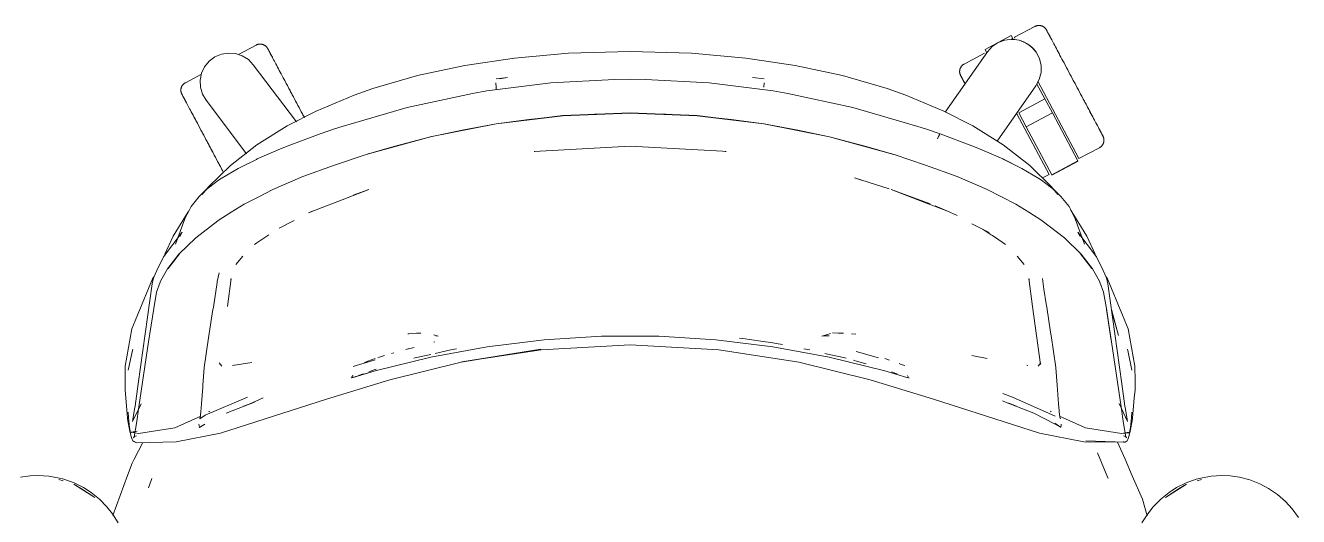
# Model space of a CAD drawing. Header units: millimetres. Extents: x 79795 to 317870, y -36033 to 97293.
# Drawn here: x 157698 to 158300, y 21645 to 21877 of the extents above; entities that cross this region are included whole.
import ezdxf

# ---------------------------------------------------------------- set-up
doc = ezdxf.new("R2010")
doc.units = ezdxf.units.MM
doc.header["$MEASUREMENT"] = 0
doc.layers.add('G-IMPT', color=8, linetype='CONTINUOUS', lineweight=9)
doc.layers.add('I-FURN', color=8, linetype='CONTINUOUS', lineweight=9)

msp = doc.modelspace()

# ---------------------------------------------------------------- linework, layer by layer
at = {"layer": 'G-IMPT'}
for p, q in [((157928.96, 21861.76), (157905.54, 21858.27)), ((157954.53, 21864.02), (157928.96, 21861.76)), ((157983.67, 21864.87), (157954.53, 21864.02)), ((158012.82, 21864.02), (157983.67, 21864.87)), ((158038.39, 21861.76), (158012.82, 21864.02)), ((158061.81, 21858.27), (158038.39, 21861.76)), ((157861.94, 21847.28), (157883.18, 21853.46)), ((157883.18, 21853.46), (157905.54, 21858.27)), ((158084.17, 21853.46), (158061.81, 21858.27)), ((158105.41, 21847.28), (158084.17, 21853.46)), ((157946.16, 21850.03), (157915.99, 21846.21)), ((157920.23, 21850.1), (157920.3, 21848.01)), ((157920.23, 21850.1), (157920.23, 21849.99)), ((157920.26, 21851.86), (157925.67, 21852.51)), ((157920.35, 21846.76), (157920.3, 21848.01)), ((157921.91, 21851.94), (157925.67, 21852.51)), ((157976.36, 21851.64), (157946.16, 21850.03)), ((157976.36, 21851.64), (157983.67, 21851.74)), ((157990.99, 21851.64), (157983.67, 21851.74)), ((157990.99, 21851.64), (158021.19, 21850.03)), ((158021.19, 21850.03), (158051.36, 21846.21)), ((158047.09, 21851.86), (158041.67, 21852.51)), ((158047.05, 21848.01), (158047.12, 21850.1)), ((158047.12, 21850.1), (158047.12, 21849.99)), ((157853.2, 21844.21), (157835.23, 21836.69)), ((157853.2, 21844.21), (157861.94, 21847.28)), ((157909.07, 21845.03), (157878.28, 21838.36)), ((157915.99, 21846.21), (157909.07, 21845.03)), ((158051.36, 21846.21), (158058.28, 21845.03)), ((158089.07, 21838.36), (158058.28, 21845.03)), ((158105.41, 21847.28), (158114.15, 21844.21)), ((158114.15, 21844.21), (158132.12, 21836.69)), ((157835.23, 21836.69), (157821.45, 21829.6)), ((157847.45, 21829.42), (157878.28, 21838.36)), ((157983.67, 21835.83), (157951.86, 21834.5)), ((157951.9, 21834.46), (157983.67, 21835.61)), ((157966.79, 21835.14), (157983.67, 21835.61)), ((158015.49, 21834.5), (157983.67, 21835.83)), ((158000.56, 21835.14), (157983.67, 21835.61)), ((158015.45, 21834.46), (157983.67, 21835.61)), ((158089.07, 21838.36), (158119.9, 21829.42)), ((158145.9, 21829.6), (158132.12, 21836.69)), ((157821.45, 21829.6), (157807.16, 21820.63)), ((157847.45, 21829.42), (157843.85, 21828.22)), ((157920.34, 21830.68), (157889.1, 21824.46)), ((157889.1, 21824.46), (157920.27, 21830.67)), ((157920.34, 21830.68), (157904.24, 21827.58)), ((157951.86, 21834.5), (157920.27, 21830.67)), ((157951.9, 21834.46), (157920.34, 21830.68)), ((157935.82, 21832.62), (157920.34, 21830.68)), ((157935.82, 21832.62), (157951.9, 21834.46)), ((157951.9, 21834.46), (157966.79, 21835.14)), ((158000.56, 21835.14), (158015.45, 21834.46)), ((158015.45, 21834.46), (158047, 21830.68)), ((158015.45, 21834.46), (158031.53, 21832.62)), ((158015.49, 21834.5), (158047.08, 21830.67)), ((158047, 21830.68), (158031.53, 21832.62)), ((158078.13, 21824.51), (158047, 21830.68)), ((158047, 21830.68), (158063.11, 21827.58)), ((158078.13, 21824.51), (158047.08, 21830.67)), ((158119.9, 21829.42), (158123.5, 21828.22)), ((158160.19, 21820.63), (158145.9, 21829.6)), ((157837.02, 21825.88), (157821.95, 21820.28)), ((157837.02, 21825.88), (157843.85, 21828.22)), ((157889.22, 21824.51), (157858.72, 21816.12)), ((157889.22, 21824.51), (157858.81, 21816.08)), ((157871.97, 21819.85), (157889.22, 21824.51)), ((157889.22, 21824.51), (157904.24, 21827.58)), ((158078.13, 21824.51), (158063.11, 21827.58)), ((158095.38, 21819.85), (158078.13, 21824.51)), ((158078.13, 21824.51), (158108.63, 21816.12)), ((158078.13, 21824.51), (158108.54, 21816.08)), ((158130.44, 21825.82), (158123.5, 21828.22)), ((158129.65, 21824.59), (158129.23, 21823.53)), ((158129.23, 21823.53), (158129.45, 21824.12)), ((158129.65, 21824.59), (158129.45, 21824.12)), ((158129.65, 21824.59), (158130.03, 21825.41)), ((158129.65, 21824.59), (158129.93, 21825.23)), ((158129.93, 21825.23), (158130.03, 21825.41)), ((158130.3, 21825.82), (158130.03, 21825.41)), ((158130.03, 21825.41), (158130.26, 21825.81)), ((158130.3, 21825.82), (158130.26, 21825.81)), ((158130.43, 21825.85), (158130.3, 21825.82)), ((158130.3, 21825.82), (158130.44, 21825.82)), ((158145.4, 21820.28), (158130.43, 21825.85)), ((157807.16, 21820.63), (157794.56, 21810.82)), ((157807.31, 21814.03), (157818.27, 21818.8)), ((157818.27, 21818.8), (157821.95, 21820.28)), ((157871.97, 21819.85), (157858.81, 21816.08)), ((157983.67, 21820.01), (157938.33, 21817.51)), ((157938.33, 21817.51), (157939.95, 21817.74)), ((157938.4, 21817.46), (157938.64, 21817.5)), ((157939.95, 21817.74), (157938.64, 21817.5)), ((157983.67, 21820.06), (158027.4, 21817.74)), ((157983.67, 21820.01), (158027.4, 21817.74)), ((158027.4, 21817.74), (158029.18, 21817.47)), ((158027.4, 21817.74), (158028.71, 21817.5)), ((158028.95, 21817.46), (158028.71, 21817.5)), ((158095.38, 21819.85), (158108.54, 21816.08)), ((158149.08, 21818.8), (158145.4, 21820.28)), ((158160.04, 21814.03), (158149.08, 21818.8)), ((158160.19, 21820.63), (158172.79, 21810.82)), ((157798.86, 21809.81), (157806.87, 21813.81)), ((157807.31, 21814.03), (157806.87, 21813.81)), ((157843.8, 21811.11), (157858.37, 21816)), ((158108.63, 21816.12), (158123.55, 21811.11)), ((158160.48, 21813.81), (158160.04, 21814.03)), ((158160.04, 21814.03), (158169.09, 21809.5)), ((158160.04, 21814.03), (158168.49, 21809.81)), ((158160.48, 21813.81), (158169.09, 21809.5)), ((157784.26, 21800.86), (157794.56, 21810.82)), ((157798.26, 21809.5), (157790.26, 21804.77)), ((157798.86, 21809.81), (157798.26, 21809.5)), ((157828.92, 21805.65), (157814.7, 21799.48)), ((157843.8, 21811.11), (157828.92, 21805.65)), ((158138.43, 21805.65), (158123.55, 21811.11)), ((158138.43, 21805.65), (158152.65, 21799.48)), ((158169.09, 21809.5), (158168.49, 21809.81)), ((158169.09, 21809.5), (158177.09, 21804.77)), ((158183.09, 21800.86), (158172.79, 21810.82)), ((157779.82, 21796.3), (157782.84, 21799.19)), ((157784.26, 21800.86), (157781.26, 21797.19)), ((157782.84, 21799.19), (157788.97, 21803.91)), ((157788.97, 21803.91), (157790.26, 21804.77)), ((157807.97, 21796.09), (157814.7, 21799.48)), ((157860.06, 21799.52), (157842.61, 21792.81)), ((157860.06, 21799.52), (157852.63, 21796.8)), ((158089.82, 21805.05), (158093.25, 21803.98)), ((158089.82, 21805.05), (158106.3, 21799.8)), ((158107.29, 21799.52), (158125.7, 21792.7)), ((158107.29, 21799.52), (158124.74, 21792.81)), ((158159.38, 21796.09), (158152.65, 21799.48)), ((158178.38, 21803.91), (158177.09, 21804.77)), ((158184.51, 21799.19), (158178.38, 21803.91)), ((158186.09, 21797.19), (158183.09, 21800.86)), ((158184.51, 21799.19), (158187.53, 21796.3)), ((157775.96, 21791.43), (157779.82, 21796.3)), ((157807.97, 21796.09), (157801.18, 21792.52)), ((158159.38, 21796.09), (158166.17, 21792.52)), ((158191.39, 21791.43), (158187.53, 21796.3)), ((157767.53, 21777.49), (157774.65, 21788.94)), ((157774.17, 21787.86), (157773.09, 21785.63)), ((157775.34, 21790.3), (157774.17, 21787.86)), ((157775.96, 21791.43), (157775.34, 21790.3)), ((157794.95, 21788.75), (157788.85, 21784.87)), ((157794.95, 21788.75), (157801.18, 21792.52)), ((157840.88, 21792.15), (157831.56, 21788.42)), ((157831.56, 21788.42), (157833.8, 21789.42)), ((157842.61, 21792.81), (157840.88, 21792.15)), ((158124.74, 21792.81), (158126.47, 21792.15)), ((158133.55, 21789.42), (158126.47, 21792.15)), ((158133.55, 21789.42), (158128.1, 21791.73)), ((158138.39, 21787.23), (158133.55, 21789.42)), ((158172.4, 21788.75), (158166.17, 21792.52)), ((158172.4, 21788.75), (158178.5, 21784.87)), ((158192.01, 21790.3), (158191.39, 21791.43)), ((158192.01, 21790.3), (158193.18, 21787.86)), ((158192.7, 21788.94), (158192.2, 21789.71)), ((158192.7, 21788.94), (158199.82, 21777.49)), ((158193.18, 21787.86), (158194.25, 21785.63)), ((157768.58, 21773.73), (157773.09, 21785.63)), ((157778.16, 21776.68), (157788.6, 21784.7)), ((157788.85, 21784.87), (157788.6, 21784.7)), ((157817.72, 21781.25), (157824.69, 21784.79)), ((158145.44, 21783.35), (158153.54, 21779.17)), ((158178.75, 21784.7), (158178.5, 21784.87)), ((158189.19, 21776.68), (158178.75, 21784.7)), ((158198.76, 21773.73), (158194.25, 21785.63)), ((157771.82, 21779.38), (157762.88, 21767.68)), ((157763.55, 21768.87), (157767.53, 21777.49)), ((157778.16, 21776.68), (157770.26, 21768.94)), ((157771.82, 21779.38), (157770.66, 21777.35)), ((157807.11, 21774.23), (157812.25, 21777.72)), ((157812.25, 21777.72), (157812.82, 21778.11)), ((158150.77, 21780.67), (158154.52, 21778.11)), ((158150.77, 21780.67), (158153.54, 21779.17)), ((158154.52, 21778.11), (158155.1, 21777.72)), ((158155.1, 21777.72), (158160.24, 21774.23)), ((158197.09, 21768.94), (158189.19, 21776.68)), ((158195.53, 21779.38), (158204.45, 21767.73)), ((158195.53, 21779.38), (158196.65, 21777.43)), ((158199.82, 21777.49), (158203.8, 21768.87)), ((157770.56, 21769.15), (157765.17, 21762.2)), ((157770.56, 21769.15), (157767.76, 21765.58)), ((157807.11, 21774.23), (157806.01, 21773.47)), ((158160.24, 21774.23), (158161.34, 21773.47)), ((158202.18, 21762.2), (158196.78, 21769.15)), ((158196.78, 21769.15), (158199.59, 21765.58)), ((157759.84, 21761.16), (157762.88, 21767.68)), ((157764.84, 21761.98), (157770.26, 21768.94)), ((157765.17, 21762.2), (157767.76, 21765.58)), ((157800.48, 21767.95), (157797.14, 21764.04)), ((158166.87, 21767.95), (158170.21, 21764.04)), ((158197.09, 21768.94), (158202.51, 21761.98)), ((158202.18, 21762.2), (158199.59, 21765.58)), ((158204.45, 21767.73), (158207.51, 21761.16)), ((157757.78, 21757.23), (157750.99, 21740.78)), ((157757.62, 21754.8), (157758.27, 21757.79)), ((157758.55, 21758.4), (157757.78, 21757.23)), ((157759.84, 21761.16), (157758.27, 21757.79)), ((157764.84, 21761.98), (157761.55, 21756.14)), ((157788.82, 21757.97), (157788.4, 21755.99)), ((157789.28, 21760.14), (157788.82, 21757.97)), ((157793.2, 21744.1), (157794.98, 21757.45)), ((157794.98, 21757.45), (157794.84, 21756.98)), ((158174.15, 21744.1), (158172.37, 21757.45)), ((158172.37, 21757.45), (158172.51, 21756.98)), ((158179.5, 21752.29), (158178.76, 21757.36)), ((158202.51, 21761.98), (158205.8, 21756.14)), ((158207.51, 21761.16), (158209.08, 21757.79)), ((158208.79, 21758.4), (158209.57, 21757.23)), ((158209.73, 21754.8), (158209.08, 21757.79)), ((158209.57, 21757.23), (158216.36, 21740.78)), ((157750.95, 21707.58), (157757.62, 21754.8)), ((157759.59, 21750.93), (157758.29, 21743.26)), ((157759.59, 21750.93), (157761.34, 21755.72)), ((157761.55, 21756.14), (157761.34, 21755.72)), ((157786.52, 21743.8), (157788.33, 21755.52)), ((157788.33, 21755.52), (157788.4, 21755.99)), ((158179.5, 21752.29), (158180.56, 21745.45)), ((158206.01, 21755.72), (158205.8, 21756.14)), ((158206.01, 21755.72), (158207.76, 21750.93)), ((158207.76, 21750.93), (158209.06, 21743.26)), ((158216.4, 21707.58), (158209.73, 21754.8)), ((158180.56, 21745.45), (158180.83, 21743.79)), ((157750.99, 21740.78), (157749.6, 21737.42)), ((157755.89, 21727.49), (157758.29, 21743.26)), ((157784.23, 21729.32), (157786.35, 21742.68)), ((157786.35, 21742.68), (157786.43, 21743.19)), ((157786.52, 21743.8), (157786.43, 21743.19)), ((158174.15, 21744.1), (158177.88, 21716.76)), ((158182.69, 21732.02), (158180.83, 21743.79)), ((158211.36, 21728.1), (158209.06, 21743.26)), ((158211.36, 21728.1), (158209.13, 21742.68)), ((158211.46, 21727.49), (158209.13, 21742.68)), ((158214.85, 21730.38), (158211.5, 21742.27)), ((158214.85, 21730.38), (158211.52, 21742.68)), ((158216.36, 21740.78), (158217.75, 21737.42)), ((157744.76, 21715.86), (157748, 21733.56)), ((157748, 21733.56), (157749.6, 21737.42)), ((158219.35, 21733.56), (158217.75, 21737.42)), ((158222.58, 21715.86), (158219.35, 21733.56)), ((157751.34, 21696.62), (157755.89, 21727.49)), ((157784.23, 21729.32), (157782.2, 21715.25)), ((157878.99, 21731.22), (157878.51, 21731.19)), ((157882.7, 21731.5), (157878.99, 21731.22)), ((157882.7, 21731.5), (157884.07, 21731.6)), ((157884.77, 21731.6), (157884.07, 21731.6)), ((157891.26, 21727.4), (157890.85, 21727.26)), ((157892.86, 21730.07), (157890.91, 21730.75)), ((157892.86, 21730.07), (157891.81, 21730.28)), ((157916.12, 21725.11), (157943.04, 21728.41)), ((157970.11, 21730.06), (157943.04, 21728.41)), ((157997.23, 21730.06), (157970.11, 21730.06)), ((157997.23, 21730.06), (158024.31, 21728.41)), ((158051.22, 21725.11), (158024.31, 21728.41)), ((158037.07, 21729.03), (158035.41, 21729.21)), ((158045.6, 21727.73), (158037.07, 21729.03)), ((158045.6, 21727.73), (158051.22, 21726.88)), ((158051.22, 21726.88), (158052.85, 21726.64)), ((158074.49, 21730.07), (158076.44, 21730.75)), ((158075.53, 21730.28), (158074.49, 21730.07)), ((158075.53, 21730.28), (158077.84, 21730.32)), ((158076.44, 21730.75), (158078.59, 21731.36)), ((158077.7, 21730.33), (158077.84, 21730.32)), ((158079.54, 21731.61), (158084.6, 21731.52)), ((158079.54, 21731.61), (158082.33, 21731.6)), ((158084.6, 21731.52), (158082.33, 21731.6)), ((158088.39, 21731.21), (158090.49, 21730.99)), ((158182.94, 21730.47), (158182.69, 21732.02)), ((158185.15, 21715.25), (158182.94, 21730.47)), ((158211.46, 21727.49), (158216.01, 21696.62)), ((157746.17, 21714), (157748.22, 21723.3)), ((157748.22, 21723.3), (157748.37, 21723.88)), ((157865.06, 21720.11), (157867.55, 21720.9)), ((157870.85, 21721.89), (157871.97, 21722.22)), ((157877.64, 21723.8), (157881.5, 21724.8)), ((157877.64, 21723.8), (157879.17, 21724.19)), ((157889.47, 21721.5), (157882.72, 21719.95)), ((157889.46, 21720.18), (157916.12, 21725.11)), ((157898.87, 21723.66), (157891.45, 21721.95)), ((157901.5, 21724.13), (157898.87, 21723.66)), ((157903.77, 21717.72), (157941.51, 21723.97)), ((157941.51, 21723.97), (157904.15, 21717.98)), ((157941.69, 21723.71), (157904.15, 21717.98)), ((157941.69, 21723.71), (157983.67, 21726.07)), ((158025.66, 21723.71), (157983.67, 21726.07)), ((158063.58, 21717.72), (158025.66, 21723.71)), ((158077.89, 21720.18), (158051.22, 21725.11)), ((158055.75, 21726.08), (158052.85, 21726.64)), ((158065.86, 21724.16), (158068.67, 21723.62)), ((158075.9, 21721.96), (158077.88, 21721.5)), ((158084.63, 21719.95), (158077.88, 21721.5)), ((158101.29, 21719.87), (158090.64, 21722.85)), ((158145.35, 21720.94), (158152.6, 21719.53)), ((158219.13, 21723.3), (158218.98, 21723.88)), ((158221.17, 21714), (158219.13, 21723.3)), ((157744.76, 21715.86), (157744.74, 21708.89)), ((157782.19, 21715.17), (157781.57, 21706.93)), ((157782.19, 21715.17), (157782.2, 21715.25)), ((157790.58, 21715.91), (157789.3, 21717.55)), ((157795.53, 21716.26), (157804.69, 21717.66)), ((157795.53, 21716.26), (157795.88, 21716.31)), ((157863.14, 21718.83), (157852.71, 21715.79)), ((157857.96, 21717.7), (157860.12, 21718.46)), ((157860.84, 21718.72), (157860.12, 21718.46)), ((157860.84, 21718.72), (157863.15, 21719.49)), ((157889.46, 21720.18), (157863.14, 21713.63)), ((157864.28, 21719.87), (157865.06, 21720.11)), ((157870.09, 21709.4), (157903.77, 21717.72)), ((157882.72, 21719.95), (157881.44, 21719.61)), ((158063.58, 21717.72), (158097.26, 21709.4)), ((158077.89, 21720.18), (158104.21, 21713.63)), ((158084.63, 21719.95), (158085.92, 21719.61)), ((158089.65, 21718.65), (158089.47, 21718.69)), ((158090.79, 21718.33), (158089.65, 21718.65)), ((158090.79, 21718.33), (158094.78, 21717.21)), ((158094.78, 21717.21), (158095.47, 21717.01)), ((158104.2, 21719.47), (158106.42, 21718.75)), ((158111.96, 21716.76), (158110.95, 21717.13)), ((158111.96, 21716.76), (158113.62, 21716.15)), ((158171.82, 21716.26), (158171.47, 21716.31)), ((158176.77, 21715.91), (158178.01, 21717.47)), ((158177.88, 21716.76), (158177.93, 21717.03)), ((158177.97, 21717.26), (158177.93, 21717.03)), ((158185.15, 21715.25), (158185.16, 21715.17)), ((158185.16, 21715.17), (158185.78, 21706.93)), ((158222.58, 21715.86), (158222.61, 21708.89)), ((157744.74, 21708.89), (157744.74, 21704.72)), ((157870.09, 21709.4), (157840.11, 21700.22)), ((157851.92, 21710.36), (157851.67, 21710.5)), ((157863.14, 21713.63), (157851.92, 21710.36)), ((157852.46, 21711.45), (157852.07, 21710.84)), ((157852.46, 21711.45), (157852.31, 21711.24)), ((157863.14, 21713.63), (157852.32, 21710.52)), ((157852.61, 21710.57), (157852.32, 21710.52)), ((157863.14, 21713.63), (157852.61, 21710.57)), ((157856.39, 21711.91), (157855.32, 21711.51)), ((157857.36, 21712.25), (157856.39, 21711.91)), ((157860.11, 21713.24), (157860.91, 21713.53)), ((157863.14, 21714.26), (157860.91, 21713.53)), ((157863.14, 21714.26), (157863.6, 21714.41)), ((158127.23, 21700.22), (158097.26, 21709.4)), ((158104.21, 21713.63), (158114.64, 21710.56)), ((158109.41, 21712.47), (158107.31, 21713.22)), ((158109.41, 21712.47), (158110.07, 21712.23)), ((158114.91, 21710.49), (158114.64, 21710.56)), ((158114.89, 21711.45), (158115.04, 21711.24)), ((158114.89, 21711.45), (158115.28, 21710.84)), ((158115.21, 21710.42), (158114.91, 21710.49)), ((158115.43, 21710.36), (158115.21, 21710.42)), ((158115.67, 21710.45), (158115.43, 21710.36)), ((158222.61, 21704.72), (158222.61, 21708.89)), ((157745.08, 21700.77), (157744.74, 21704.72)), ((157750.95, 21707.58), (157749.51, 21696.92)), ((157781.5, 21705.94), (157780.94, 21698.08)), ((157781.57, 21706.93), (157781.5, 21705.94)), ((158160.07, 21702.95), (158164.65, 21701.21)), ((158186.41, 21698.08), (158185.78, 21706.93)), ((158216.4, 21707.58), (158217.84, 21696.92)), ((158222.27, 21700.77), (158222.61, 21704.72)), ((157745.88, 21691.44), (157745.08, 21700.77)), ((157748.32, 21689.74), (157752.31, 21698.14)), ((157749.29, 21695.62), (157749.51, 21696.92)), ((157780.94, 21698.08), (157780.64, 21694.21)), ((157782.72, 21692.77), (157802.7, 21701.21)), ((157840.11, 21700.22), (157789.87, 21684.23)), ((157801.06, 21696.91), (157792.59, 21693.66)), ((157805.96, 21698.93), (157800.85, 21696.9)), ((157800.85, 21696.9), (157805.97, 21698.93)), ((157801.06, 21696.91), (157805.96, 21698.93)), ((157803.44, 21697.93), (157810.15, 21700.98)), ((158127.23, 21700.22), (158177.48, 21684.23)), ((158161.39, 21698.93), (158159.98, 21699.49)), ((158166.29, 21696.91), (158161.39, 21698.93)), ((158161.39, 21698.93), (158166.5, 21696.9)), ((158166.5, 21696.9), (158162.96, 21698.31)), ((158164.65, 21701.21), (158184.81, 21692.28)), ((158174.76, 21693.66), (158166.29, 21696.91)), ((158186.41, 21698.08), (158186.66, 21694.68)), ((158215.03, 21698.17), (158219.03, 21689.74)), ((158218.06, 21695.62), (158217.84, 21696.92)), ((158222.27, 21700.77), (158221.47, 21691.44)), ((157745.88, 21691.44), (157745.92, 21690.97)), ((157745.92, 21690.97), (157746.74, 21686.72)), ((157746.4, 21691.61), (157746.19, 21694.2)), ((157746.92, 21686.93), (157746.4, 21691.61)), ((157749.29, 21695.62), (157748.46, 21690.6)), ((157750.23, 21688.77), (157751.34, 21696.62)), ((157768.22, 21686.67), (157780.57, 21692.28)), ((157780.05, 21691.01), (157782.72, 21692.77)), ((157780.34, 21691.73), (157780.05, 21691.01)), ((157780.64, 21694.13), (157780.34, 21691.75)), ((157780.34, 21691.73), (157780.34, 21691.75)), ((157780.64, 21694.13), (157780.64, 21694.21)), ((157784.44, 21694.22), (157784.71, 21694.66)), ((158174.76, 21693.66), (158184.87, 21688.38)), ((158182.64, 21694.66), (158182.91, 21694.22)), ((158186.71, 21694.3), (158186.66, 21694.68)), ((158186.71, 21694.3), (158186.99, 21691.84)), ((158199.13, 21686.67), (158186.84, 21692.25)), ((158186.99, 21691.84), (158187.01, 21691.78)), ((158187.29, 21691.01), (158187.01, 21691.78)), ((158216.01, 21696.62), (158217.12, 21688.77)), ((158218.89, 21690.6), (158218.06, 21695.62)), ((158220.95, 21691.61), (158220.43, 21686.93)), ((158220.61, 21686.72), (158221.42, 21690.97)), ((158220.95, 21691.61), (158221.16, 21694.2)), ((158221.47, 21691.44), (158221.42, 21690.97)), ((157746.74, 21686.72), (157747.18, 21684.4)), ((157746.99, 21686.31), (157746.92, 21686.93)), ((157746.99, 21686.31), (157747.53, 21683.03)), ((157750.46, 21685.13), (157747.18, 21684.4)), ((157750.46, 21685.13), (157747.59, 21684.64)), ((157748.32, 21689.74), (157748.46, 21690.6)), ((157749.12, 21682.5), (157750.23, 21688.77)), ((157768.22, 21686.67), (157751.17, 21683.95)), ((157779.66, 21688.42), (157779.75, 21687.74)), ((157779.75, 21687.74), (157780.02, 21686.87)), ((157782.51, 21688.4), (157780.02, 21686.87)), ((157780.02, 21686.87), (157782.49, 21688.36)), ((157780.04, 21686.81), (157780.02, 21686.87)), ((157780.04, 21686.81), (157782.51, 21688.4)), ((158187.32, 21687.03), (158184.62, 21688.87)), ((158187.32, 21687.03), (158184.87, 21688.38)), ((158187.32, 21687.03), (158187.16, 21686.99)), ((158187.45, 21687.05), (158187.32, 21687.03)), ((158187.6, 21687.74), (158187.45, 21687.05)), ((158187.67, 21688.42), (158187.6, 21687.74)), ((158199.13, 21686.67), (158216.18, 21683.95)), ((158218.23, 21682.5), (158217.12, 21688.77)), ((158219.03, 21689.74), (158218.89, 21690.6)), ((158220.35, 21686.31), (158219.82, 21683.03)), ((158220.61, 21686.72), (158220.17, 21684.4)), ((158220.35, 21686.31), (158220.43, 21686.93)), ((157748.08, 21681.17), (157747.53, 21683.03)), ((157747.59, 21684.64), (157751.17, 21683.95)), ((157748.08, 21681.17), (157748.4, 21680.63)), ((157748.4, 21680.63), (157748.9, 21680.26)), ((157749.29, 21683.12), (157748.73, 21682.02)), ((157749.12, 21682.52), (157748.73, 21682.02)), ((157749.93, 21679.65), (157748.9, 21680.26)), ((157749.52, 21680.13), (157748.9, 21680.26)), ((157748.9, 21680.26), (157748.97, 21680.24)), ((157749.52, 21680.13), (157748.97, 21680.24)), ((157753.12, 21679.72), (157748.98, 21671.81)), ((157749.29, 21683.12), (157749.12, 21682.5)), ((157749.12, 21682.52), (157749.66, 21682.84)), ((157750.16, 21682.92), (157749.66, 21682.84)), ((157768.92, 21680.04), (157749.93, 21679.65)), ((157768.92, 21680.04), (157789.87, 21684.23)), ((158177.48, 21684.23), (158198.43, 21680.04)), ((158198.43, 21680.04), (158217.3, 21679.99)), ((158199.32, 21680.48), (158217.76, 21679.89)), ((158199.32, 21680.48), (158217.3, 21679.99)), ((158217.89, 21671.83), (158214.33, 21680)), ((158219.76, 21684.64), (158216.18, 21683.95)), ((158219.76, 21684.64), (158216.22, 21684.01)), ((158216.22, 21684.01), (158220.17, 21684.4)), ((158217.88, 21679.86), (158217.02, 21680.05)), ((158217.02, 21680.05), (158217.13, 21680.03)), ((158217.3, 21679.99), (158217.13, 21680.03)), ((158217.69, 21682.84), (158217.19, 21682.92)), ((158217.76, 21679.89), (158217.3, 21679.99)), ((158217.69, 21682.84), (158218.23, 21682.52)), ((158217.88, 21679.86), (158218.45, 21680.26)), ((158218.06, 21683.12), (158218.62, 21682.02)), ((158218.06, 21683.12), (158218.23, 21682.5)), ((158218.23, 21682.52), (158218.62, 21682.02)), ((158218.95, 21680.63), (158218.45, 21680.26)), ((158218.95, 21680.63), (158219.27, 21681.17)), ((158219.82, 21683.03), (158219.27, 21681.17)), ((158204.86, 21674.89), (158209.79, 21663.04)), ((157745.86, 21664.08), (157748.05, 21670.05)), ((157748.98, 21671.81), (157748.05, 21670.05)), ((158221.31, 21664), (158217.89, 21671.83)), ((157695.35, 21663.28), (157699.86, 21663.93)), ((157703.71, 21664.1), (157699.86, 21663.93)), ((157703.71, 21664.1), (157708.75, 21663.8)), ((157708.75, 21663.8), (157713.7, 21662.92)), ((157715.39, 21661.56), (157713.36, 21662.18)), ((157713.7, 21662.92), (157715.82, 21662.36)), ((157720.6, 21660.65), (157715.82, 21662.36)), ((157720.6, 21660.65), (157725.11, 21658.41)), ((157738.92, 21645.14), (157745.86, 21664.08)), ((157757.46, 21662.78), (157755.82, 21658.31)), ((157755.82, 21658.31), (157757.2, 21662.19)), ((157757.46, 21662.78), (157757.2, 21662.19)), ((158209.89, 21662.77), (158209.79, 21663.04)), ((158226.17, 21652.87), (158221.31, 21664)), ((158246.82, 21660.65), (158242.31, 21658.41)), ((158246.82, 21660.65), (158251.59, 21662.36)), ((158253.72, 21662.92), (158251.59, 21662.36)), ((158252.03, 21661.56), (158254.06, 21662.18)), ((158258.67, 21663.8), (158253.72, 21662.92)), ((158263.71, 21664.1), (158258.67, 21663.8)), ((158263.71, 21664.1), (158267.56, 21663.93)), ((158272.07, 21663.28), (158267.56, 21663.93)), ((158272.07, 21663.28), (158276.94, 21662.02)), ((158281.65, 21660.18), (158276.94, 21662.02)), ((157720.5, 21660), (157724.18, 21657.84)), ((157720.5, 21660), (157730.45, 21653.68)), ((157724.18, 21657.84), (157730.45, 21653.68)), ((157725.11, 21658.41), (157728.65, 21656.14)), ((157732.63, 21652.95), (157728.65, 21656.14)), ((158234.79, 21652.95), (158238.76, 21656.14)), ((158246.92, 21660), (158236.97, 21653.68)), ((158243.24, 21657.84), (158236.97, 21653.68)), ((158242.31, 21658.41), (158238.76, 21656.14)), ((158246.92, 21660), (158243.24, 21657.84)), ((158285.81, 21657.99), (158281.65, 21660.18)), ((158285.81, 21657.99), (158289.98, 21655.16)), ((158289.98, 21655.16), (158293.81, 21651.84)), ((157732.63, 21652.95), (157736.18, 21649.35)), ((157736.18, 21649.35), (157738.8, 21646.04)), ((158226.17, 21652.87), (158228.43, 21645.05)), ((158231.24, 21649.35), (158228.62, 21646.04)), ((158234.79, 21652.95), (158231.24, 21649.35)), ((158296.98, 21648.4), (158293.81, 21651.84)), ((157741.53, 21641.71), (157738.8, 21646.04)), ((158225.89, 21641.71), (158228.62, 21646.04)), ((158296.98, 21648.4), (158299.98, 21644.32))]:
    msp.add_line(p, q, dxfattribs=at)
at = {"layer": 'I-FURN'}
for p, q in [((158164.02, 21872.39), (158151.66, 21865.82)), ((158164.02, 21872.39), (158164.76, 21870.99)), ((158175.27, 21876.73), (158165.58, 21871.58)), ((158165.78, 21871.2), (158165.58, 21871.58)), ((158175.27, 21876.73), (158175.41, 21876.8)), ((158175.41, 21876.8), (158175.56, 21876.87)), ((158175.56, 21876.87), (158175.71, 21876.93)), ((158175.71, 21876.93), (158175.86, 21876.98)), ((158175.86, 21876.98), (158176.01, 21877.03)), ((158176.01, 21877.03), (158176.17, 21877.08)), ((158176.17, 21877.08), (158176.32, 21877.11)), ((158176.32, 21877.11), (158176.48, 21877.14)), ((158176.48, 21877.14), (158176.64, 21877.17)), ((158176.64, 21877.17), (158176.8, 21877.18)), ((158176.8, 21877.18), (158176.96, 21877.2)), ((158176.96, 21877.2), (158177.12, 21877.2)), ((158177.12, 21877.2), (158177.28, 21877.2)), ((158177.28, 21877.2), (158177.44, 21877.19)), ((158177.44, 21877.19), (158177.61, 21877.18)), ((158177.61, 21877.18), (158177.77, 21877.15)), ((158177.77, 21877.15), (158177.92, 21877.13)), ((158177.92, 21877.13), (158178.08, 21877.09)), ((158178.08, 21877.09), (158178.24, 21877.05)), ((158178.24, 21877.05), (158178.39, 21877.01)), ((158178.39, 21877.01), (158178.54, 21876.95)), ((158178.54, 21876.95), (158178.69, 21876.9)), ((158178.69, 21876.9), (158178.84, 21876.83)), ((158178.84, 21876.83), (158178.99, 21876.76)), ((158178.99, 21876.76), (158179.13, 21876.68)), ((158179.13, 21876.68), (158179.27, 21876.6)), ((158179.27, 21876.6), (158179.4, 21876.52)), ((158179.4, 21876.52), (158179.54, 21876.42)), ((158179.54, 21876.42), (158179.66, 21876.33)), ((158179.66, 21876.33), (158179.79, 21876.22)), ((158179.79, 21876.22), (158179.91, 21876.12)), ((158179.91, 21876.12), (158180.02, 21876)), ((158180.02, 21876), (158180.14, 21875.89)), ((158180.14, 21875.89), (158180.24, 21875.76)), ((158180.24, 21875.76), (158180.34, 21875.64)), ((158180.34, 21875.64), (158180.44, 21875.51)), ((158180.44, 21875.51), (158180.53, 21875.38)), ((158180.53, 21875.38), (158180.62, 21875.24)), ((158180.62, 21875.24), (158180.7, 21875.1)), ((158180.7, 21875.1), (158180.72, 21875.06)), ((158180.72, 21875.06), (158180.73, 21875.04)), ((158180.74, 21875.01), (158180.72, 21875.06)), ((158180.72, 21875.06), (158180.72, 21875.06)), ((158180.73, 21875.04), (158180.76, 21874.98)), ((158180.79, 21874.93), (158180.74, 21875.01)), ((158180.76, 21874.98), (158180.81, 21874.88)), ((158180.85, 21874.81), (158180.79, 21874.93)), ((158180.81, 21874.88), (158180.89, 21874.74)), ((158180.94, 21874.65), (158180.85, 21874.81)), ((158180.89, 21874.74), (158180.98, 21874.56)), ((158181.04, 21874.45), (158180.94, 21874.65)), ((158180.98, 21874.56), (158181.1, 21874.34)), ((158181.17, 21874.21), (158181.04, 21874.45)), ((158181.1, 21874.34), (158181.24, 21874.08)), ((158181.32, 21873.93), (158181.17, 21874.21)), ((158181.24, 21874.08), (158181.39, 21873.79)), ((158181.49, 21873.61), (158181.32, 21873.93)), ((158181.39, 21873.79), (158181.57, 21873.45)), ((158181.68, 21873.25), (158181.49, 21873.61)), ((158181.57, 21873.45), (158181.77, 21873.08)), ((158181.89, 21872.86), (158181.68, 21873.25)), ((158181.77, 21873.08), (158181.99, 21872.67)), ((158182.12, 21872.43), (158181.89, 21872.86)), ((158181.99, 21872.67), (158182.23, 21872.22)), ((158182.36, 21871.97), (158182.12, 21872.43)), ((158182.23, 21872.22), (158182.48, 21871.74)), ((158182.63, 21871.46), (158182.36, 21871.97)), ((158182.48, 21871.74), (158182.76, 21871.22)), ((158182.91, 21870.93), (158182.63, 21871.46)), ((157806.79, 21867.91), (157798.38, 21863.44)), ((157806.79, 21867.91), (157806.94, 21867.98)), ((157806.94, 21867.98), (157807.08, 21868.05)), ((157807.08, 21868.05), (157807.23, 21868.11)), ((157807.23, 21868.11), (157807.38, 21868.16)), ((157807.38, 21868.16), (157807.54, 21868.21)), ((157807.54, 21868.21), (157807.69, 21868.26)), ((157807.69, 21868.26), (157807.85, 21868.29)), ((157807.85, 21868.29), (157808.01, 21868.32)), ((157808.01, 21868.32), (157808.17, 21868.35)), ((157808.17, 21868.35), (157808.33, 21868.36)), ((157808.33, 21868.36), (157808.49, 21868.38)), ((157808.49, 21868.38), (157808.65, 21868.38)), ((157808.65, 21868.38), (157808.81, 21868.38)), ((157808.81, 21868.38), (157808.97, 21868.37)), ((157808.97, 21868.37), (157809.13, 21868.36)), ((157809.13, 21868.36), (157809.29, 21868.33)), ((157809.29, 21868.33), (157809.45, 21868.31)), ((157809.45, 21868.31), (157809.61, 21868.27)), ((157809.61, 21868.27), (157809.77, 21868.23)), ((157809.77, 21868.23), (157809.92, 21868.19)), ((157809.92, 21868.19), (157810.07, 21868.13)), ((157810.07, 21868.13), (157810.22, 21868.08)), ((157810.22, 21868.08), (157810.37, 21868.01)), ((157810.37, 21868.01), (157810.52, 21867.94)), ((157810.52, 21867.94), (157810.66, 21867.87)), ((157810.66, 21867.87), (157810.8, 21867.78)), ((157810.8, 21867.78), (157810.93, 21867.7)), ((157810.93, 21867.7), (157811.06, 21867.6)), ((157811.06, 21867.6), (157811.19, 21867.51)), ((157811.19, 21867.51), (157811.32, 21867.4)), ((157811.32, 21867.4), (157811.44, 21867.3)), ((157811.44, 21867.3), (157811.55, 21867.18)), ((157811.55, 21867.18), (157811.66, 21867.07)), ((157811.66, 21867.07), (157811.77, 21866.95)), ((157811.77, 21866.95), (157811.87, 21866.82)), ((157811.87, 21866.82), (157811.97, 21866.69)), ((157811.97, 21866.69), (157812.06, 21866.56)), ((157812.06, 21866.56), (157812.14, 21866.42)), ((157812.14, 21866.42), (157812.22, 21866.28)), ((157812.22, 21866.28), (157812.24, 21866.24)), ((157812.24, 21866.24), (157812.25, 21866.22)), ((157812.25, 21866.24), (157812.24, 21866.24)), ((157812.27, 21866.19), (157812.25, 21866.24)), ((157812.25, 21866.22), (157812.29, 21866.16)), ((157812.31, 21866.11), (157812.27, 21866.19)), ((157812.29, 21866.16), (157812.34, 21866.06)), ((157812.38, 21865.99), (157812.31, 21866.11)), ((157812.34, 21866.06), (157812.41, 21865.92)), ((157812.46, 21865.83), (157812.38, 21865.99)), ((157812.41, 21865.92), (157812.51, 21865.74)), ((157812.57, 21865.63), (157812.46, 21865.83)), ((157812.51, 21865.74), (157812.63, 21865.52)), ((157812.7, 21865.39), (157812.57, 21865.63)), ((157812.63, 21865.52), (157812.76, 21865.26)), ((157812.85, 21865.11), (157812.7, 21865.39)), ((158152.4, 21864.42), (158151.66, 21865.82)), ((158152.81, 21864.66), (158155.07, 21867.17)), ((158155.07, 21867.17), (158157.86, 21869.07)), ((158157.86, 21869.07), (158161.02, 21870.24)), ((158161.02, 21870.24), (158164.37, 21870.63)), ((158164, 21870.59), (158164.76, 21870.99)), ((158164.37, 21870.63), (158167.72, 21870.2)), ((158164.76, 21870.99), (158164.71, 21871.08)), ((158167.72, 21870.2), (158170.86, 21868.98)), ((158170.86, 21868.98), (158173.63, 21867.04)), ((158174.49, 21866.21), (158171.7, 21868.5)), ((158173.63, 21867.04), (158175.85, 21864.5)), ((158175.64, 21864.79), (158174.49, 21866.21)), ((158182.76, 21871.22), (158183.05, 21870.67)), ((158183.22, 21870.36), (158182.91, 21870.93)), ((158183.05, 21870.67), (158183.36, 21870.09)), ((158183.54, 21869.76), (158183.22, 21870.36)), ((158183.87, 21869.12), (158183.54, 21869.76)), ((158184.23, 21868.46), (158183.87, 21869.12)), ((158184.6, 21867.77), (158184.23, 21868.46)), ((158184.98, 21867.04), (158184.6, 21867.77)), ((158185.38, 21866.29), (158184.98, 21867.04)), ((158185.79, 21865.52), (158185.38, 21866.29)), ((158186.22, 21864.72), (158185.79, 21865.52)), ((157782.41, 21857.64), (157784.54, 21860.25)), ((157784.54, 21860.25), (157787.24, 21862.28)), ((157787.24, 21862.28), (157790.34, 21863.61)), ((157790.34, 21863.61), (157793.67, 21864.15)), ((157793.67, 21864.15), (157797.03, 21863.89)), ((157797.03, 21863.89), (157800.23, 21862.82)), ((157800.23, 21862.82), (157803.08, 21861.02)), ((157803.08, 21861.02), (157805.42, 21858.59)), ((157812.76, 21865.26), (157812.92, 21864.97)), ((157813.02, 21864.79), (157812.85, 21865.11)), ((157812.92, 21864.97), (157813.1, 21864.63)), ((157813.21, 21864.43), (157813.02, 21864.79)), ((157813.1, 21864.63), (157813.3, 21864.26)), ((157813.41, 21864.04), (157813.21, 21864.43)), ((157813.3, 21864.26), (157813.52, 21863.85)), ((157813.64, 21863.61), (157813.41, 21864.04)), ((157813.52, 21863.85), (157813.75, 21863.4)), ((157813.89, 21863.15), (157813.64, 21863.61)), ((157813.75, 21863.4), (157814.01, 21862.92)), ((157814.16, 21862.64), (157813.89, 21863.15)), ((157814.01, 21862.92), (157814.29, 21862.4)), ((157814.44, 21862.11), (157814.16, 21862.64)), ((157814.29, 21862.4), (157814.58, 21861.85)), ((157814.74, 21861.54), (157814.44, 21862.11)), ((157814.58, 21861.85), (157814.89, 21861.27)), ((157815.06, 21860.94), (157814.74, 21861.54)), ((157815.4, 21860.31), (157815.06, 21860.94)), ((157815.75, 21859.64), (157815.4, 21860.31)), ((157816.12, 21858.95), (157815.75, 21859.64)), ((158132.8, 21836.07), (158152.81, 21864.66)), ((158151.45, 21864.07), (158141.77, 21858.92)), ((158152.35, 21864.51), (158152.4, 21864.42)), ((158175.85, 21864.5), (158177.39, 21861.51)), ((158177.39, 21861.51), (158178.18, 21858.23)), ((158186.65, 21863.89), (158186.22, 21864.72)), ((158187.11, 21863.05), (158186.65, 21863.89)), ((158187.57, 21862.18), (158187.11, 21863.05)), ((158188.04, 21861.29), (158187.57, 21862.18)), ((158188.52, 21860.39), (158188.04, 21861.29)), ((158188.26, 21860.88), (158188.74, 21859.96)), ((158189.01, 21859.46), (158188.52, 21860.39)), ((158188.74, 21859.96), (158189.24, 21859.03)), ((158189.51, 21858.53), (158189.01, 21859.46)), ((157780.88, 21854.13), (157773.29, 21850.1)), ((157780.3, 21851.28), (157780.97, 21854.59)), ((157780.97, 21854.59), (157782.41, 21857.64)), ((157805.42, 21858.59), (157825.82, 21831.53)), ((157816.51, 21858.22), (157816.12, 21858.95)), ((157816.91, 21857.48), (157816.51, 21858.22)), ((157817.32, 21856.7), (157816.91, 21857.48)), ((157817.74, 21855.9), (157817.32, 21856.7)), ((157818.18, 21855.07), (157817.74, 21855.9)), ((157818.63, 21854.23), (157818.18, 21855.07)), ((157819.09, 21853.36), (157818.63, 21854.23)), ((157819.57, 21852.47), (157819.09, 21853.36)), ((158139.63, 21855.48), (158139.64, 21855.65)), ((158139.63, 21855.32), (158139.63, 21855.48)), ((158139.63, 21855.16), (158139.63, 21855.32)), ((158139.64, 21855), (158139.63, 21855.16)), ((158139.64, 21855.65), (158139.65, 21855.81)), ((158139.66, 21854.84), (158139.64, 21855)), ((158139.65, 21855.81), (158139.68, 21855.97)), ((158139.69, 21854.68), (158139.66, 21854.84)), ((158139.68, 21855.97), (158139.7, 21856.12)), ((158139.72, 21854.52), (158139.69, 21854.68)), ((158139.7, 21856.12), (158139.74, 21856.28)), ((158139.75, 21854.37), (158139.72, 21854.52)), ((158139.74, 21856.28), (158139.78, 21856.44)), ((158139.8, 21854.21), (158139.75, 21854.37)), ((158139.78, 21856.44), (158139.82, 21856.59)), ((158139.84, 21854.06), (158139.8, 21854.21)), ((158139.82, 21856.59), (158139.88, 21856.75)), ((158139.9, 21853.91), (158139.84, 21854.06)), ((158139.88, 21856.75), (158139.93, 21856.9)), ((158139.96, 21853.76), (158139.9, 21853.91)), ((158139.93, 21856.9), (158140, 21857.04)), ((158140.03, 21853.61), (158139.96, 21853.76)), ((158140, 21857.04), (158140.07, 21857.19)), ((158140.1, 21853.47), (158140.03, 21853.61)), ((158140.07, 21857.19), (158140.14, 21857.33)), ((158140.1, 21853.46), (158140.1, 21853.47)), ((158140.1, 21853.47), (158140.11, 21853.45)), ((158140.13, 21853.42), (158140.1, 21853.46)), ((158140.11, 21853.45), (158140.14, 21853.39)), ((158140.17, 21853.34), (158140.13, 21853.42)), ((158140.14, 21857.33), (158140.23, 21857.47)), ((158140.14, 21853.39), (158140.2, 21853.29)), ((158140.23, 21853.21), (158140.17, 21853.34)), ((158140.23, 21857.47), (158140.31, 21857.6)), ((158140.31, 21857.6), (158140.41, 21857.74)), ((158140.41, 21857.74), (158140.5, 21857.87)), ((158140.5, 21857.87), (158140.61, 21857.99)), ((158140.61, 21857.99), (158140.71, 21858.11)), ((158140.71, 21858.11), (158140.83, 21858.22)), ((158140.83, 21858.22), (158140.94, 21858.34)), ((158140.94, 21858.34), (158141.06, 21858.44)), ((158141.06, 21858.44), (158141.19, 21858.54)), ((158141.19, 21858.54), (158141.32, 21858.64)), ((158141.32, 21858.64), (158141.45, 21858.73)), ((158141.45, 21858.73), (158141.59, 21858.82)), ((158141.59, 21858.82), (158141.73, 21858.9)), ((158141.73, 21858.9), (158141.77, 21858.92)), ((158178.16, 21854.85), (158177.33, 21851.58)), ((158178.18, 21858.23), (158178.16, 21854.85)), ((158189.24, 21859.03), (158189.74, 21858.09)), ((158190.01, 21857.57), (158189.51, 21858.53)), ((158189.74, 21858.09), (158190.25, 21857.13)), ((158190.53, 21856.61), (158190.01, 21857.57)), ((158190.25, 21857.13), (158190.76, 21856.16)), ((158191.05, 21855.64), (158190.53, 21856.61)), ((158190.76, 21856.16), (158191.29, 21855.18)), ((158191.57, 21854.65), (158191.05, 21855.64)), ((158191.29, 21855.18), (158191.81, 21854.2)), ((158192.1, 21853.66), (158191.57, 21854.65)), ((158191.81, 21854.2), (158192.34, 21853.2)), ((158192.63, 21852.66), (158192.1, 21853.66)), ((157771.2, 21847.15), (157771.23, 21847.31)), ((157771.23, 21847.31), (157771.26, 21847.46)), ((157771.26, 21847.46), (157771.3, 21847.62)), ((157771.3, 21847.62), (157771.35, 21847.77)), ((157771.35, 21847.77), (157771.4, 21847.93)), ((157771.4, 21847.93), (157771.46, 21848.08)), ((157771.46, 21848.08), (157771.53, 21848.22)), ((157771.53, 21848.22), (157771.6, 21848.37)), ((157771.6, 21848.37), (157771.67, 21848.51)), ((157771.67, 21848.51), (157771.75, 21848.65)), ((157771.75, 21848.65), (157771.84, 21848.79)), ((157771.84, 21848.79), (157771.93, 21848.92)), ((157771.93, 21848.92), (157772.03, 21849.05)), ((157772.03, 21849.05), (157772.13, 21849.17)), ((157772.13, 21849.17), (157772.24, 21849.29)), ((157772.24, 21849.29), (157772.35, 21849.41)), ((157772.35, 21849.41), (157772.47, 21849.52)), ((157772.47, 21849.52), (157772.59, 21849.62)), ((157772.59, 21849.62), (157772.72, 21849.72)), ((157772.72, 21849.72), (157772.85, 21849.82)), ((157772.85, 21849.82), (157772.98, 21849.91)), ((157772.98, 21849.91), (157773.12, 21850)), ((157773.12, 21850), (157773.26, 21850.08)), ((157773.26, 21850.08), (157773.29, 21850.1)), ((157780.44, 21847.91), (157780.3, 21851.28)), ((157781.38, 21844.67), (157780.44, 21847.91)), ((157820.05, 21851.57), (157819.57, 21852.47)), ((157819.79, 21852.06), (157820.27, 21851.14)), ((157820.54, 21850.64), (157820.05, 21851.57)), ((157820.27, 21851.14), (157820.77, 21850.21)), ((157821.04, 21849.71), (157820.54, 21850.64)), ((157820.77, 21850.21), (157821.27, 21849.27)), ((157821.54, 21848.75), (157821.04, 21849.71)), ((157821.27, 21849.27), (157821.78, 21848.31)), ((157822.05, 21847.79), (157821.54, 21848.75)), ((157821.78, 21848.31), (157822.29, 21847.34)), ((157822.57, 21846.82), (157822.05, 21847.79)), ((157822.29, 21847.34), (157822.81, 21846.36)), ((158140.2, 21853.29), (158140.27, 21853.15)), ((158140.32, 21853.05), (158140.23, 21853.21)), ((158140.27, 21853.15), (158140.37, 21852.97)), ((158140.43, 21852.85), (158140.32, 21853.05)), ((158140.37, 21852.97), (158140.48, 21852.75)), ((158140.56, 21852.61), (158140.43, 21852.85)), ((158140.48, 21852.75), (158140.62, 21852.49)), ((158140.7, 21852.33), (158140.56, 21852.61)), ((158140.62, 21852.49), (158140.78, 21852.19)), ((158140.87, 21852.01), (158140.7, 21852.33)), ((158140.78, 21852.19), (158140.96, 21851.85)), ((158141.06, 21851.66), (158140.87, 21852.01)), ((158140.96, 21851.85), (158141.16, 21851.48)), ((158141.27, 21851.27), (158141.06, 21851.66)), ((158141.16, 21851.48), (158141.37, 21851.07)), ((158141.5, 21850.84), (158141.27, 21851.27)), ((158141.37, 21851.07), (158141.61, 21850.63)), ((158141.75, 21850.37), (158141.5, 21850.84)), ((158141.61, 21850.63), (158141.87, 21850.14)), ((158142.01, 21849.87), (158141.75, 21850.37)), ((158141.87, 21850.14), (158142.14, 21849.63)), ((158142.3, 21849.33), (158142.01, 21849.87)), ((158175.74, 21848.61), (158157.35, 21822.35)), ((158177.33, 21851.58), (158175.74, 21848.61)), ((158176.2, 21849.47), (158179.95, 21842.41)), ((158196.1, 21814.19), (158176.63, 21850.79)), ((158192.34, 21853.2), (158192.87, 21852.2)), ((158193.16, 21851.66), (158192.63, 21852.66)), ((158192.87, 21852.2), (158193.4, 21851.2)), ((158193.69, 21850.66), (158193.16, 21851.66)), ((158193.4, 21851.2), (158193.94, 21850.2)), ((158194.23, 21849.65), (158193.69, 21850.66)), ((158193.94, 21850.2), (158194.47, 21849.19)), ((158194.76, 21848.65), (158194.23, 21849.65)), ((158194.47, 21849.19), (158195.01, 21848.19)), ((158195.29, 21847.65), (158194.76, 21848.65)), ((158195.01, 21848.19), (158195.54, 21847.19)), ((158195.83, 21846.65), (158195.29, 21847.65)), ((157771.16, 21846.66), (157771.17, 21846.83)), ((157771.16, 21846.5), (157771.16, 21846.66)), ((157771.16, 21846.34), (157771.16, 21846.5)), ((157771.17, 21846.18), (157771.16, 21846.34)), ((157771.17, 21846.83), (157771.18, 21846.99)), ((157771.19, 21846.02), (157771.17, 21846.18)), ((157771.18, 21846.99), (157771.2, 21847.15)), ((157771.21, 21845.86), (157771.19, 21846.02)), ((157771.24, 21845.7), (157771.21, 21845.86)), ((157771.28, 21845.55), (157771.24, 21845.7)), ((157771.32, 21845.39), (157771.28, 21845.55)), ((157771.37, 21845.24), (157771.32, 21845.39)), ((157771.43, 21845.09), (157771.37, 21845.24)), ((157771.49, 21844.94), (157771.43, 21845.09)), ((157771.56, 21844.79), (157771.49, 21844.94)), ((157771.63, 21844.65), (157771.56, 21844.79)), ((157771.63, 21844.64), (157771.63, 21844.65)), ((157771.63, 21844.65), (157771.64, 21844.63)), ((157771.65, 21844.6), (157771.63, 21844.64)), ((157771.64, 21844.63), (157771.67, 21844.57)), ((157771.7, 21844.52), (157771.65, 21844.6)), ((157771.67, 21844.57), (157771.72, 21844.47)), ((157771.76, 21844.4), (157771.7, 21844.52)), ((157771.72, 21844.47), (157771.8, 21844.33)), ((157771.85, 21844.23), (157771.76, 21844.4)), ((157771.8, 21844.33), (157771.89, 21844.15)), ((157771.96, 21844.03), (157771.85, 21844.23)), ((157771.89, 21844.15), (157772.01, 21843.93)), ((157772.08, 21843.79), (157771.96, 21844.03)), ((157772.01, 21843.93), (157772.15, 21843.67)), ((157772.23, 21843.51), (157772.08, 21843.79)), ((157772.15, 21843.67), (157772.31, 21843.37)), ((157772.4, 21843.19), (157772.23, 21843.51)), ((157772.31, 21843.37), (157772.49, 21843.04)), ((157772.59, 21842.84), (157772.4, 21843.19)), ((157772.49, 21843.04), (157772.68, 21842.66)), ((157772.8, 21842.45), (157772.59, 21842.84)), ((157772.68, 21842.66), (157772.9, 21842.25)), ((157773.03, 21842.02), (157772.8, 21842.45)), ((157772.9, 21842.25), (157773.14, 21841.81)), ((157773.27, 21841.55), (157773.03, 21842.02)), ((157773.14, 21841.81), (157773.4, 21841.32)), ((157773.54, 21841.05), (157773.27, 21841.55)), ((157773.4, 21841.32), (157773.67, 21840.81)), ((157783.07, 21841.75), (157781.38, 21844.67)), ((157802.15, 21816.44), (157783.07, 21841.75)), ((157823.1, 21845.83), (157822.57, 21846.82)), ((157822.81, 21846.36), (157823.34, 21845.38)), ((157823.62, 21844.84), (157823.1, 21845.83)), ((157823.34, 21845.38), (157823.87, 21844.38)), ((157824.15, 21843.84), (157823.62, 21844.84)), ((157823.87, 21844.38), (157824.4, 21843.38)), ((157824.69, 21842.84), (157824.15, 21843.84)), ((157824.4, 21843.38), (157824.93, 21842.38)), ((157825.22, 21841.84), (157824.69, 21842.84)), ((157824.93, 21842.38), (157825.47, 21841.38)), ((157825.75, 21840.83), (157825.22, 21841.84)), ((157825.47, 21841.38), (157826, 21840.37)), ((158179.95, 21842.41), (158167.59, 21835.84)), ((158179.95, 21842.41), (158183.49, 21835.77)), ((158195.54, 21847.19), (158196.07, 21846.19)), ((158196.35, 21845.65), (158195.83, 21846.65)), ((158196.07, 21846.19), (158196.6, 21845.2)), ((158196.88, 21844.66), (158196.35, 21845.65)), ((158196.6, 21845.2), (158197.12, 21844.21)), ((158197.4, 21843.69), (158196.88, 21844.66)), ((158197.12, 21844.21), (158197.64, 21843.24)), ((158197.91, 21842.72), (158197.4, 21843.69)), ((158197.64, 21843.24), (158198.15, 21842.28)), ((158198.42, 21841.76), (158197.91, 21842.72)), ((158198.15, 21842.28), (158198.66, 21841.32)), ((158198.93, 21840.82), (158198.42, 21841.76)), ((158198.66, 21841.32), (158199.15, 21840.39)), ((157773.83, 21840.51), (157773.54, 21841.05)), ((157773.67, 21840.81), (157773.96, 21840.26)), ((157774.13, 21839.94), (157773.83, 21840.51)), ((157773.96, 21840.26), (157774.27, 21839.67)), ((157774.27, 21839.67), (157774.6, 21839.06)), ((157774.6, 21839.06), (157774.95, 21838.41)), ((157774.95, 21838.41), (157775.31, 21837.73)), ((157775.31, 21837.73), (157775.68, 21837.02)), ((157775.68, 21837.02), (157776.07, 21836.29)), ((157776.07, 21836.29), (157776.48, 21835.53)), ((157776.48, 21835.53), (157776.9, 21834.74)), ((157826.29, 21839.83), (157825.75, 21840.83)), ((157826, 21840.37), (157826.53, 21839.37)), ((157826.82, 21838.83), (157826.29, 21839.83)), ((157826.53, 21839.37), (157827.07, 21838.37)), ((157827.35, 21837.83), (157826.82, 21838.83)), ((157827.07, 21838.37), (157827.6, 21837.37)), ((157827.88, 21836.83), (157827.35, 21837.83)), ((157827.6, 21837.37), (157828.12, 21836.38)), ((157828.41, 21835.85), (157827.88, 21836.83)), ((157828.12, 21836.38), (157828.65, 21835.39)), ((157828.93, 21834.87), (157828.41, 21835.85)), ((157828.65, 21835.39), (157829.16, 21834.42)), ((158181.97, 21806.68), (158166.71, 21835.37)), ((158171.12, 21829.2), (158167.59, 21835.84)), ((158183.49, 21835.77), (158171.12, 21829.2)), ((158183.49, 21835.77), (158195.56, 21813.06)), ((158199.42, 21839.89), (158198.93, 21840.82)), ((158199.15, 21840.39), (158199.64, 21839.46)), ((158199.91, 21838.97), (158199.42, 21839.89)), ((158199.64, 21839.46), (158200.13, 21838.56)), ((158200.38, 21838.08), (158199.91, 21838.97)), ((158200.13, 21838.56), (158200.6, 21837.67)), ((158200.85, 21837.2), (158200.38, 21838.08)), ((158200.6, 21837.67), (158201.06, 21836.8)), ((158201.3, 21836.34), (158200.85, 21837.2)), ((158201.06, 21836.8), (158201.51, 21835.96)), ((158201.75, 21835.51), (158201.3, 21836.34)), ((158202.18, 21834.7), (158201.75, 21835.51)), ((157776.9, 21834.74), (157777.33, 21833.93)), ((157777.33, 21833.93), (157777.77, 21833.09)), ((157778.02, 21832.63), (157777.57, 21833.48)), ((157777.77, 21833.09), (157778.23, 21832.23)), ((157778.48, 21831.76), (157778.02, 21832.63)), ((157778.23, 21832.23), (157778.69, 21831.36)), ((157778.95, 21830.88), (157778.48, 21831.76)), ((157778.69, 21831.36), (157779.17, 21830.46)), ((157779.43, 21829.97), (157778.95, 21830.88)), ((157779.17, 21830.46), (157779.66, 21829.55)), ((157779.92, 21829.05), (157779.43, 21829.97)), ((157779.66, 21829.55), (157780.15, 21828.62)), ((157829.44, 21833.9), (157828.93, 21834.87)), ((157829.16, 21834.42), (157829.68, 21833.46)), ((158202.6, 21833.91), (158202.18, 21834.7)), ((158203, 21833.15), (158202.6, 21833.91)), ((158203.39, 21832.41), (158203, 21833.15)), ((158203.77, 21831.7), (158203.39, 21832.41)), ((158204.13, 21831.03), (158203.77, 21831.7)), ((158204.47, 21830.38), (158204.13, 21831.03)), ((158204.8, 21829.76), (158204.47, 21830.38)), ((158205.11, 21829.18), (158204.8, 21829.76)), ((158204.95, 21829.49), (158205.25, 21828.92)), ((157780.42, 21828.11), (157779.92, 21829.05)), ((157780.15, 21828.62), (157780.65, 21827.67)), ((157780.93, 21827.16), (157780.42, 21828.11)), ((157780.65, 21827.67), (157781.16, 21826.72)), ((157781.44, 21826.19), (157780.93, 21827.16)), ((157781.16, 21826.72), (157781.68, 21825.75)), ((157781.96, 21825.22), (157781.44, 21826.19)), ((157781.68, 21825.75), (157782.2, 21824.77)), ((157782.48, 21824.24), (157781.96, 21825.22)), ((157782.2, 21824.77), (157782.72, 21823.78)), ((157783.01, 21823.25), (157782.48, 21824.24)), ((157782.72, 21823.78), (157783.25, 21822.79)), ((157783.54, 21822.25), (157783.01, 21823.25)), ((158183.2, 21806.49), (158171.12, 21829.2)), ((158205.41, 21828.63), (158205.11, 21829.18)), ((158205.25, 21828.92), (158205.53, 21828.38)), ((158205.68, 21828.11), (158205.41, 21828.63)), ((158205.53, 21828.38), (158205.8, 21827.88)), ((158205.94, 21827.63), (158205.68, 21828.11)), ((158205.8, 21827.88), (158206.05, 21827.42)), ((158206.17, 21827.18), (158205.94, 21827.63)), ((158206.05, 21827.42), (158206.28, 21826.99)), ((158206.39, 21826.77), (158206.17, 21827.18)), ((158206.28, 21826.99), (158206.49, 21826.6)), ((158206.59, 21826.4), (158206.39, 21826.77)), ((158206.49, 21826.6), (158206.68, 21826.24)), ((158206.77, 21826.06), (158206.59, 21826.4)), ((158206.68, 21826.24), (158206.84, 21825.92)), ((158206.93, 21825.77), (158206.77, 21826.06)), ((158206.84, 21825.92), (158206.99, 21825.64)), ((158207.06, 21825.51), (158206.93, 21825.77)), ((158206.99, 21825.64), (158207.12, 21825.4)), ((158207.18, 21825.29), (158207.06, 21825.51)), ((158207.12, 21825.4), (158207.23, 21825.2)), ((158207.28, 21825.11), (158207.18, 21825.29)), ((158207.23, 21825.2), (158207.31, 21825.04)), ((158207.35, 21824.97), (158207.28, 21825.11)), ((158207.31, 21825.04), (158207.38, 21824.92)), ((158207.41, 21824.87), (158207.35, 21824.97)), ((158207.38, 21824.92), (158207.42, 21824.84)), ((158207.44, 21824.81), (158207.41, 21824.87)), ((158207.42, 21824.84), (158207.44, 21824.79)), ((158207.45, 21824.79), (158207.44, 21824.81)), ((158207.44, 21824.79), (158207.45, 21824.79)), ((158207.45, 21824.79), (158207.52, 21824.64)), ((158207.52, 21824.64), (158207.59, 21824.5)), ((158207.59, 21824.5), (158207.65, 21824.35)), ((158207.65, 21824.35), (158207.7, 21824.2)), ((158207.7, 21824.2), (158207.75, 21824.04)), ((158207.75, 21824.04), (158207.8, 21823.89)), ((158207.8, 21823.89), (158207.83, 21823.73)), ((158207.83, 21823.73), (158207.86, 21823.57)), ((158207.86, 21823.57), (158207.89, 21823.41)), ((158207.89, 21823.41), (158207.9, 21823.25)), ((158207.9, 21823.25), (158207.91, 21823.09)), ((157783.25, 21822.79), (157783.78, 21821.79)), ((157784.07, 21821.25), (157783.54, 21822.25)), ((157783.78, 21821.79), (157784.32, 21820.79)), ((157784.6, 21820.24), (157784.07, 21821.25)), ((157784.32, 21820.79), (157784.85, 21819.78)), ((157785.14, 21819.24), (157784.6, 21820.24)), ((157784.85, 21819.78), (157785.38, 21818.78)), ((157785.67, 21818.23), (157785.14, 21819.24)), ((157785.38, 21818.78), (157785.92, 21817.77)), ((157786.21, 21817.23), (157785.67, 21818.23)), ((157785.92, 21817.77), (157786.45, 21816.77)), ((157786.74, 21816.23), (157786.21, 21817.23)), ((158196.1, 21814.19), (158205.78, 21819.34)), ((158205.82, 21819.36), (158205.78, 21819.34)), ((158205.96, 21819.44), (158205.82, 21819.36)), ((158206.1, 21819.52), (158205.96, 21819.44)), ((158206.23, 21819.61), (158206.1, 21819.52)), ((158206.36, 21819.71), (158206.23, 21819.61)), ((158206.48, 21819.81), (158206.36, 21819.71)), ((158206.61, 21819.92), (158206.48, 21819.81)), ((158206.72, 21820.03), (158206.61, 21819.92)), ((158206.83, 21820.14), (158206.72, 21820.03)), ((158206.94, 21820.26), (158206.83, 21820.14)), ((158207.04, 21820.39), (158206.94, 21820.26)), ((158207.14, 21820.52), (158207.04, 21820.39)), ((158207.24, 21820.65), (158207.14, 21820.52)), ((158207.32, 21820.78), (158207.24, 21820.65)), ((158207.4, 21820.92), (158207.32, 21820.78)), ((158207.48, 21821.07), (158207.4, 21820.92)), ((158207.55, 21821.21), (158207.48, 21821.07)), ((158207.61, 21821.36), (158207.55, 21821.21)), ((158207.67, 21821.51), (158207.61, 21821.36)), ((158207.73, 21821.66), (158207.67, 21821.51)), ((158207.77, 21821.82), (158207.73, 21821.66)), ((158207.81, 21821.97), (158207.77, 21821.82)), ((158207.85, 21822.13), (158207.81, 21821.97)), ((158207.87, 21822.29), (158207.85, 21822.13)), ((158207.89, 21822.45), (158207.87, 21822.29)), ((158207.91, 21822.61), (158207.89, 21822.45)), ((158207.91, 21823.09), (158207.92, 21822.93)), ((158207.92, 21822.77), (158207.91, 21822.61)), ((158207.92, 21822.93), (158207.92, 21822.77)), ((157786.45, 21816.77), (157786.98, 21815.77)), ((157787.27, 21815.24), (157786.74, 21816.23)), ((157786.98, 21815.77), (157787.51, 21814.78)), ((157787.79, 21814.25), (157787.27, 21815.24)), ((157787.51, 21814.78), (157788.03, 21813.8)), ((157788.31, 21813.27), (157787.79, 21814.25)), ((157788.03, 21813.8), (157788.55, 21812.82)), ((157788.83, 21812.3), (157788.31, 21813.27)), ((157788.55, 21812.82), (157789.06, 21811.86)), ((157789.34, 21811.34), (157788.83, 21812.3)), ((157789.06, 21811.86), (157789.57, 21810.91)), ((157789.84, 21810.4), (157789.34, 21811.34)), ((158195.56, 21813.06), (158183.2, 21806.49)), ((158183.29, 21806.32), (158195.65, 21812.89)), ((157789.57, 21810.91), (157790.07, 21809.97)), ((157790.33, 21809.47), (157789.84, 21810.4)), ((157790.07, 21809.97), (157790.56, 21809.05)), ((157790.82, 21808.56), (157790.33, 21809.47)), ((157790.56, 21809.05), (157791.04, 21808.14)), ((158178.81, 21805), (158181.97, 21806.68))]:
    msp.add_line(p, q, dxfattribs=at)
for points in [[(158164, 21870.59), (158164.23, 21870.6), (158164.77, 21870.6), (158165.44, 21870.56), (158165.81, 21870.52)], [(158172.91, 21867.66), (158173.33, 21867.33), (158173.76, 21866.99), (158174.15, 21866.56)]]:
    msp.add_open_spline(points, degree=3, dxfattribs=at)
msp.add_open_spline([(158168.42, 21870), (158168.89, 21869.85), (158169.52, 21869.63), (158170.15, 21869.33), (158170.31, 21869.26)], degree=3, knots=[-0.6, -0.6, -0.6, -0.6, -0.5, -0.4680239, -0.4680239, -0.4680239, -0.4680239], dxfattribs=at)

doc.saveas('drawing.dxf')
